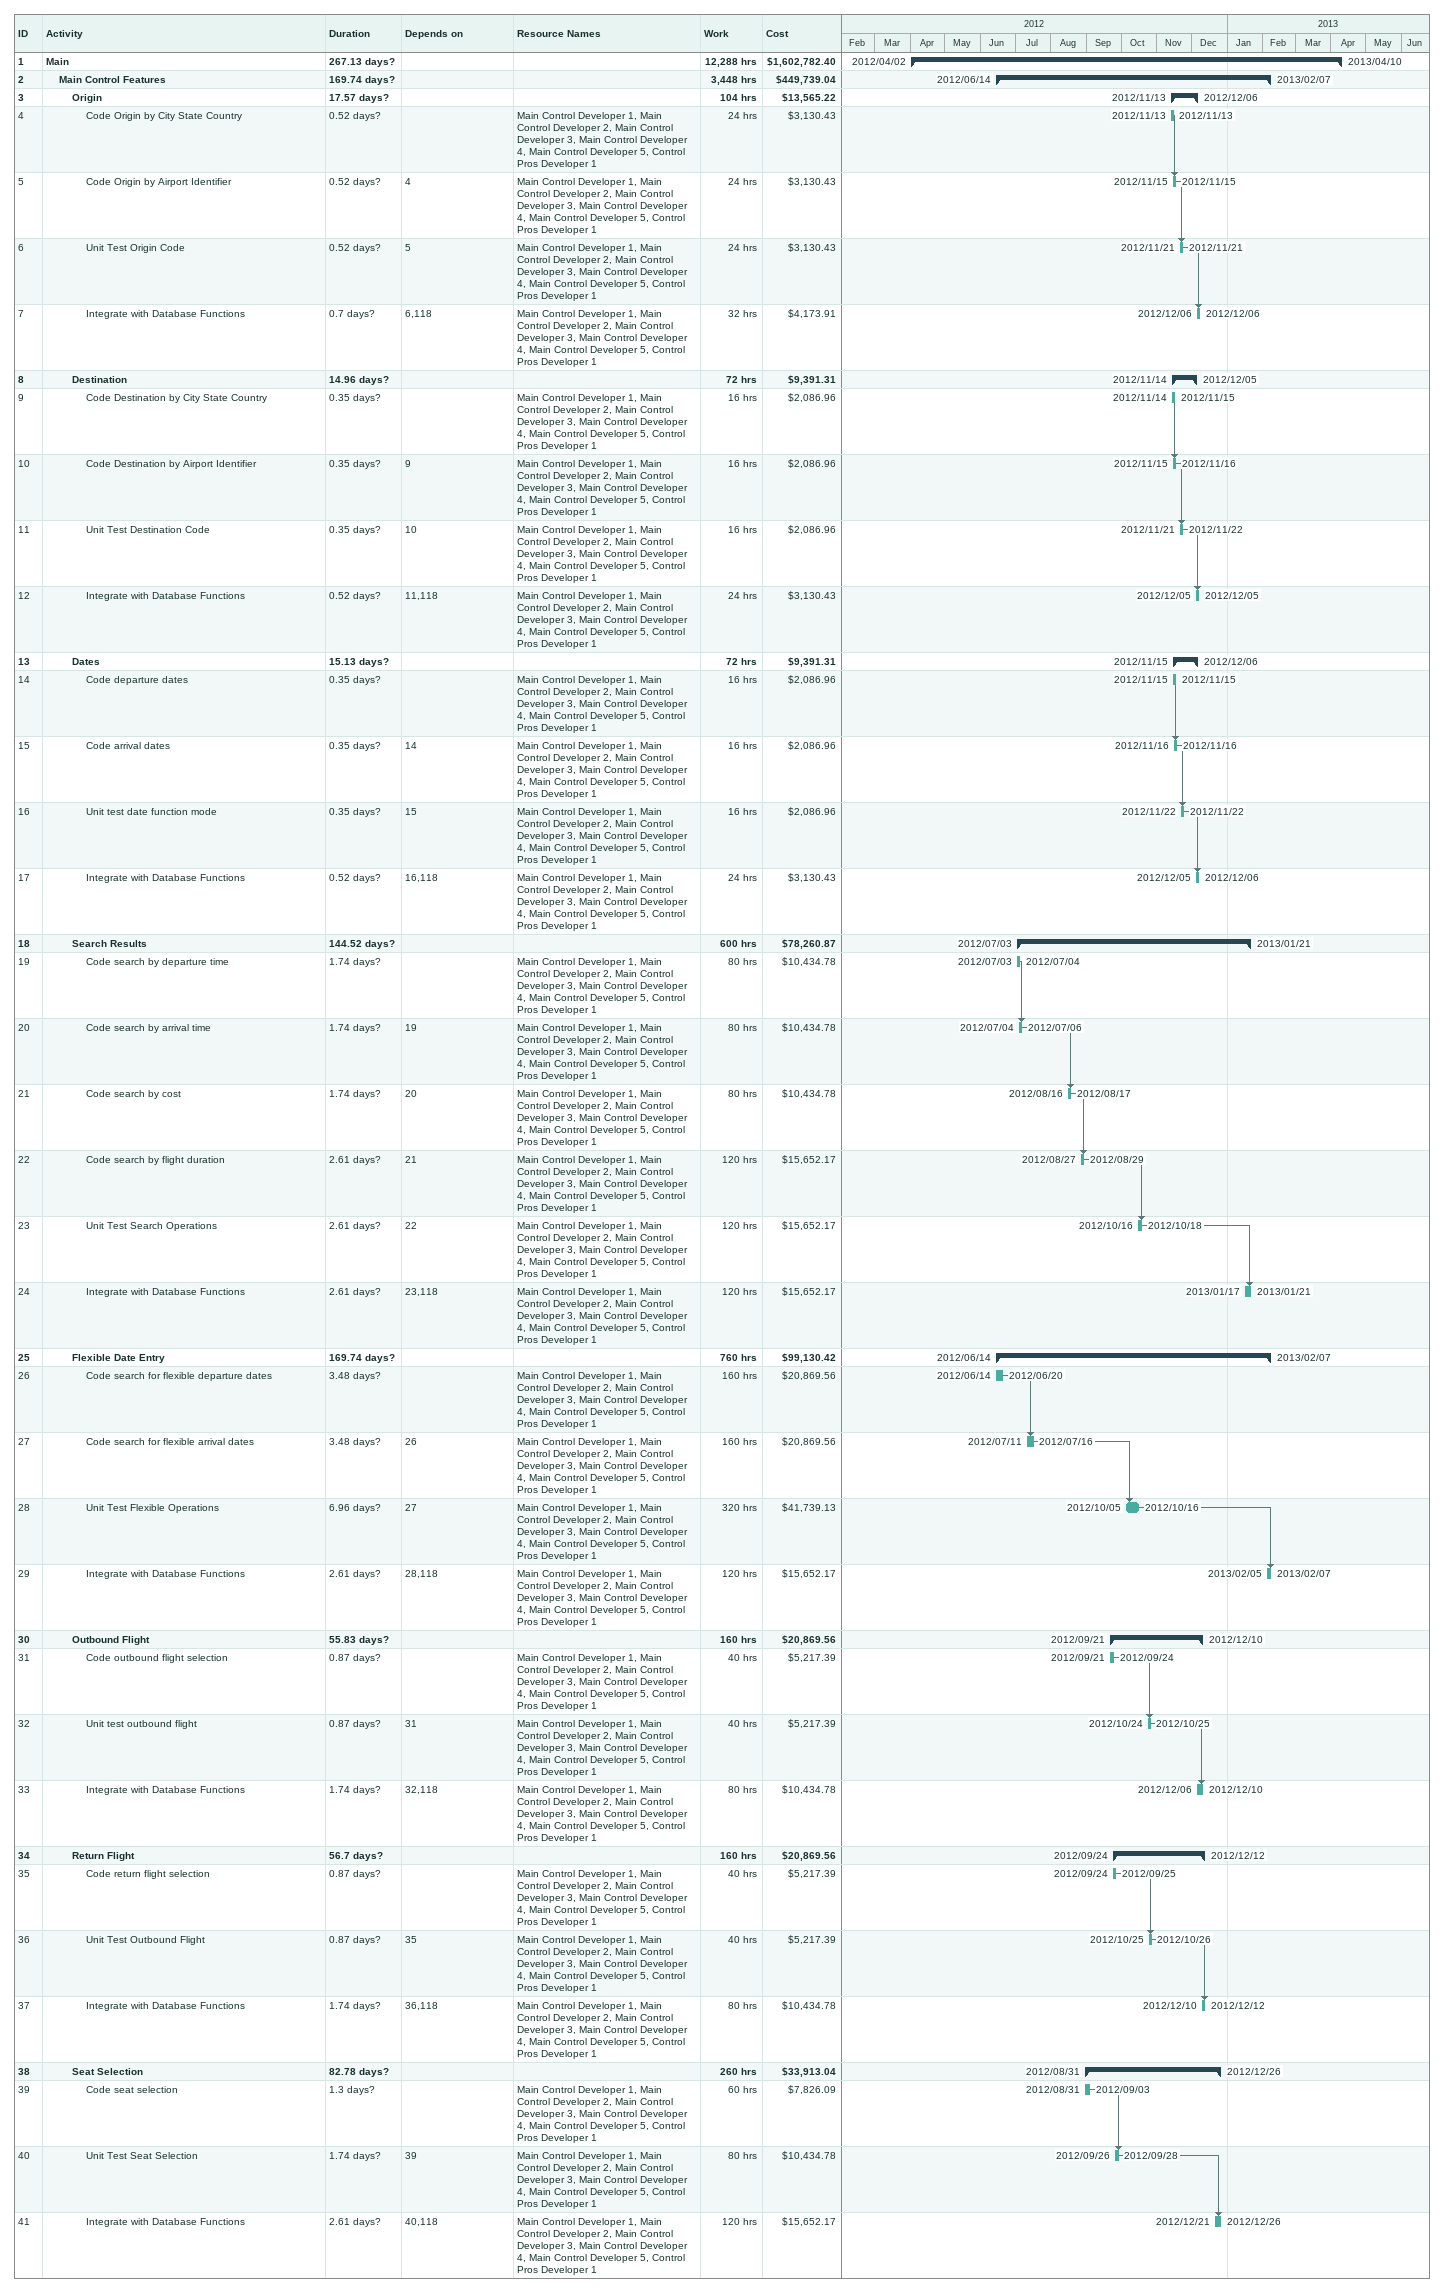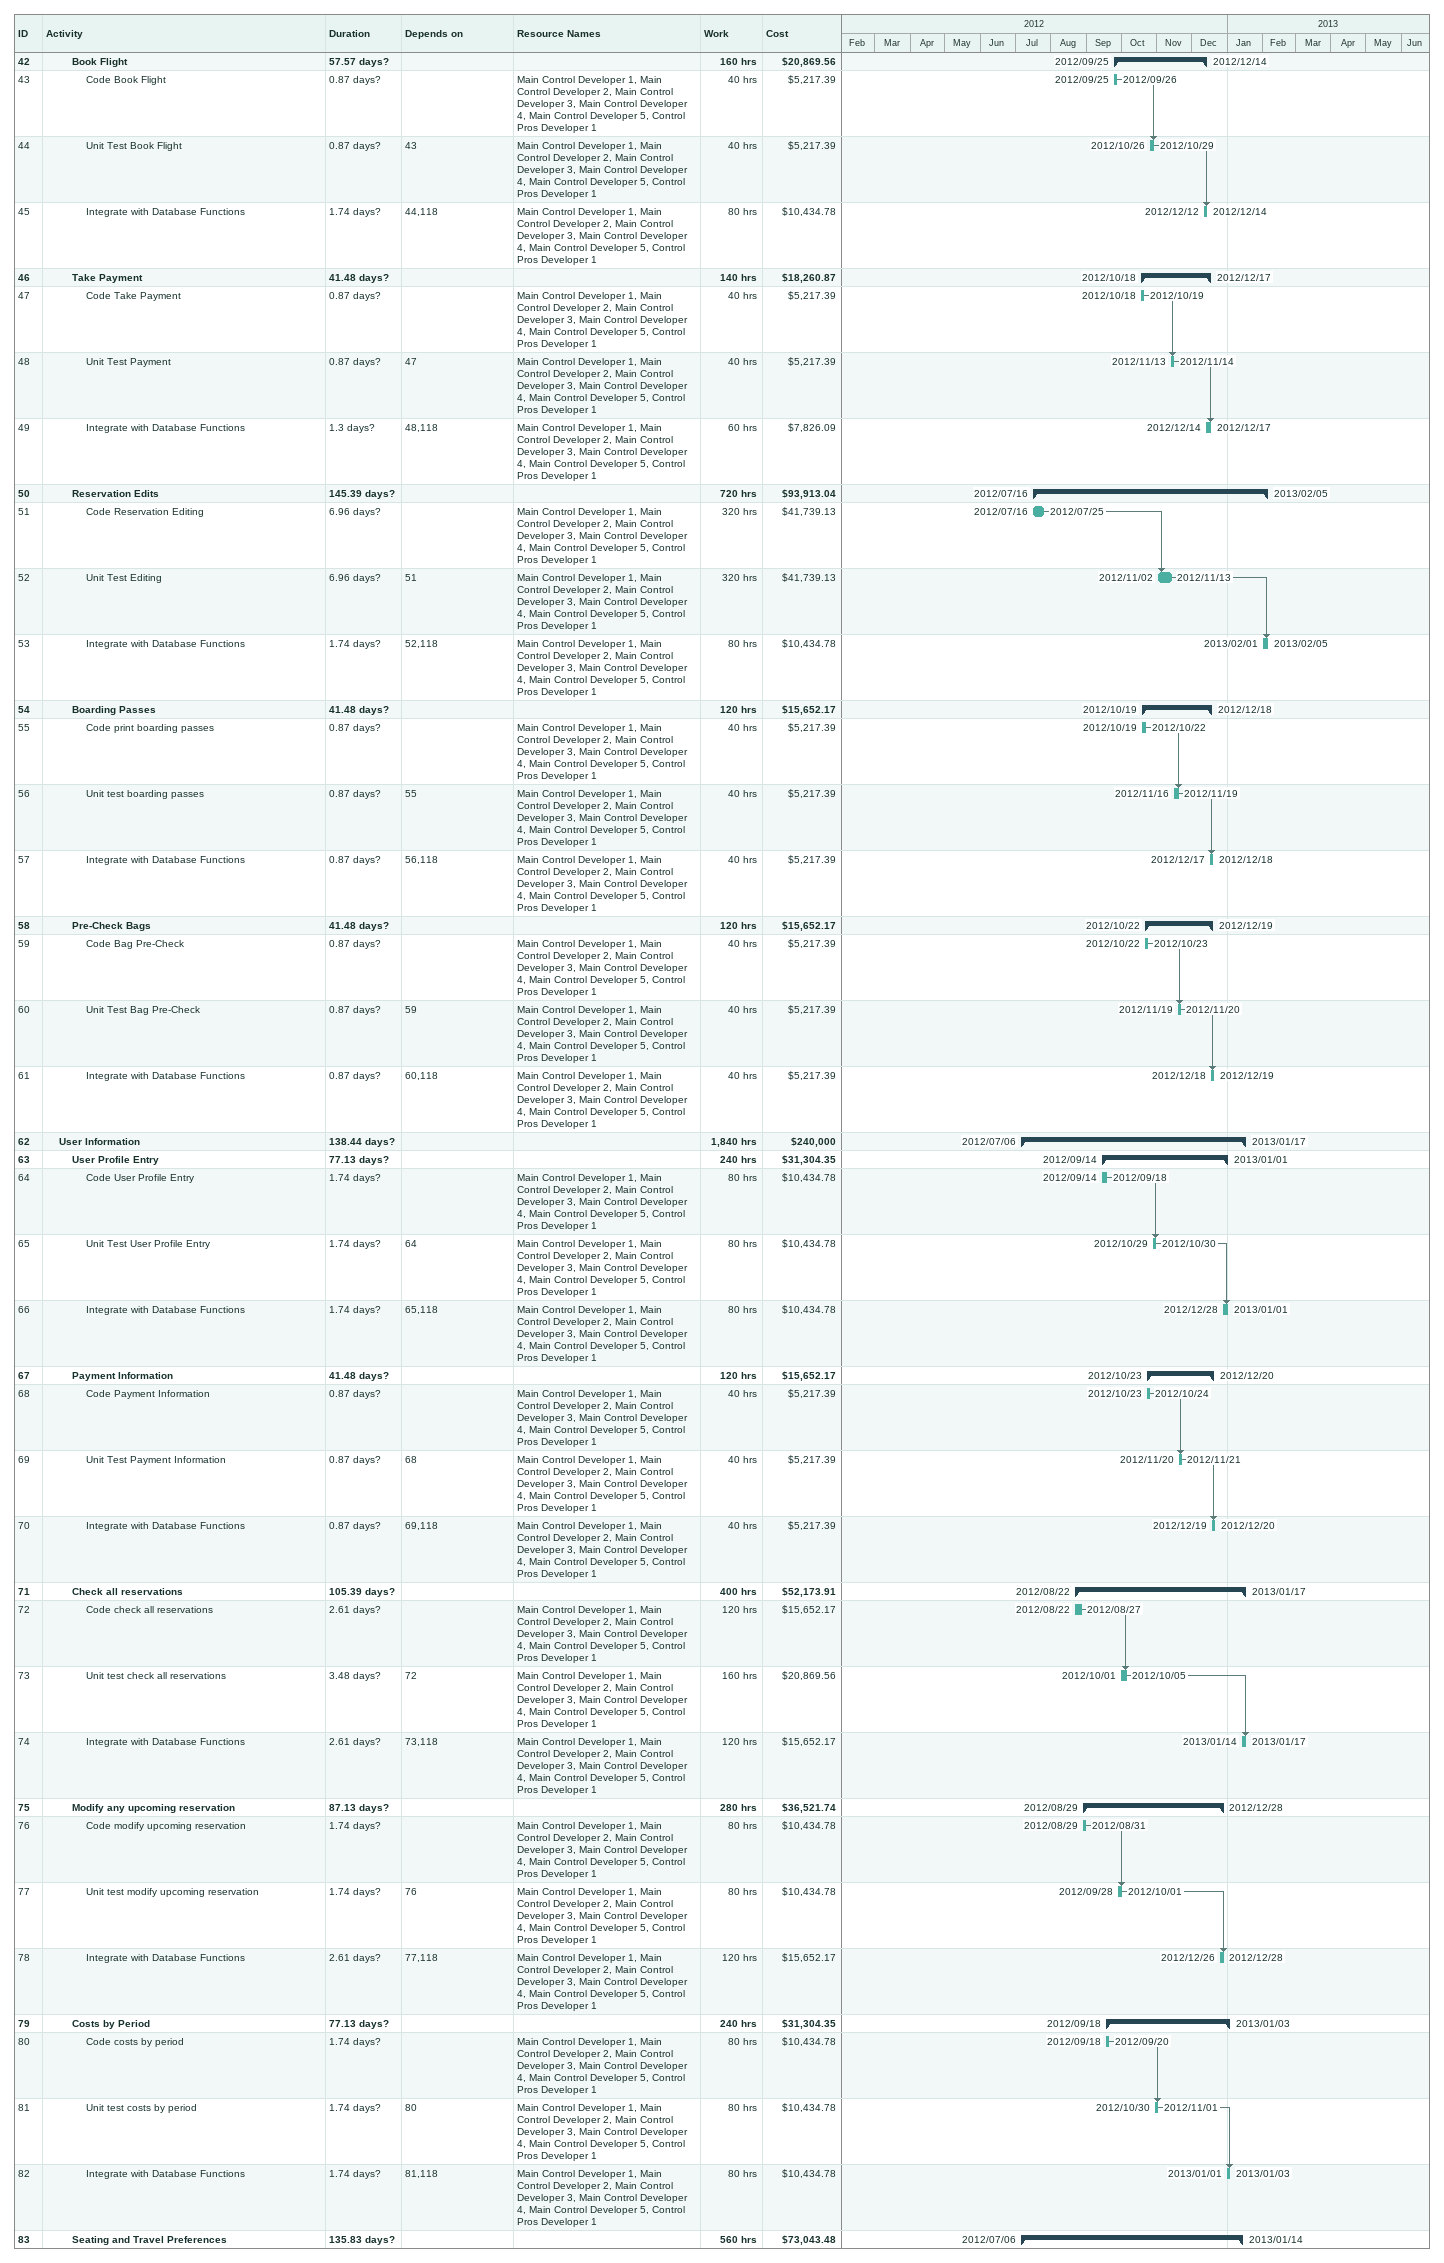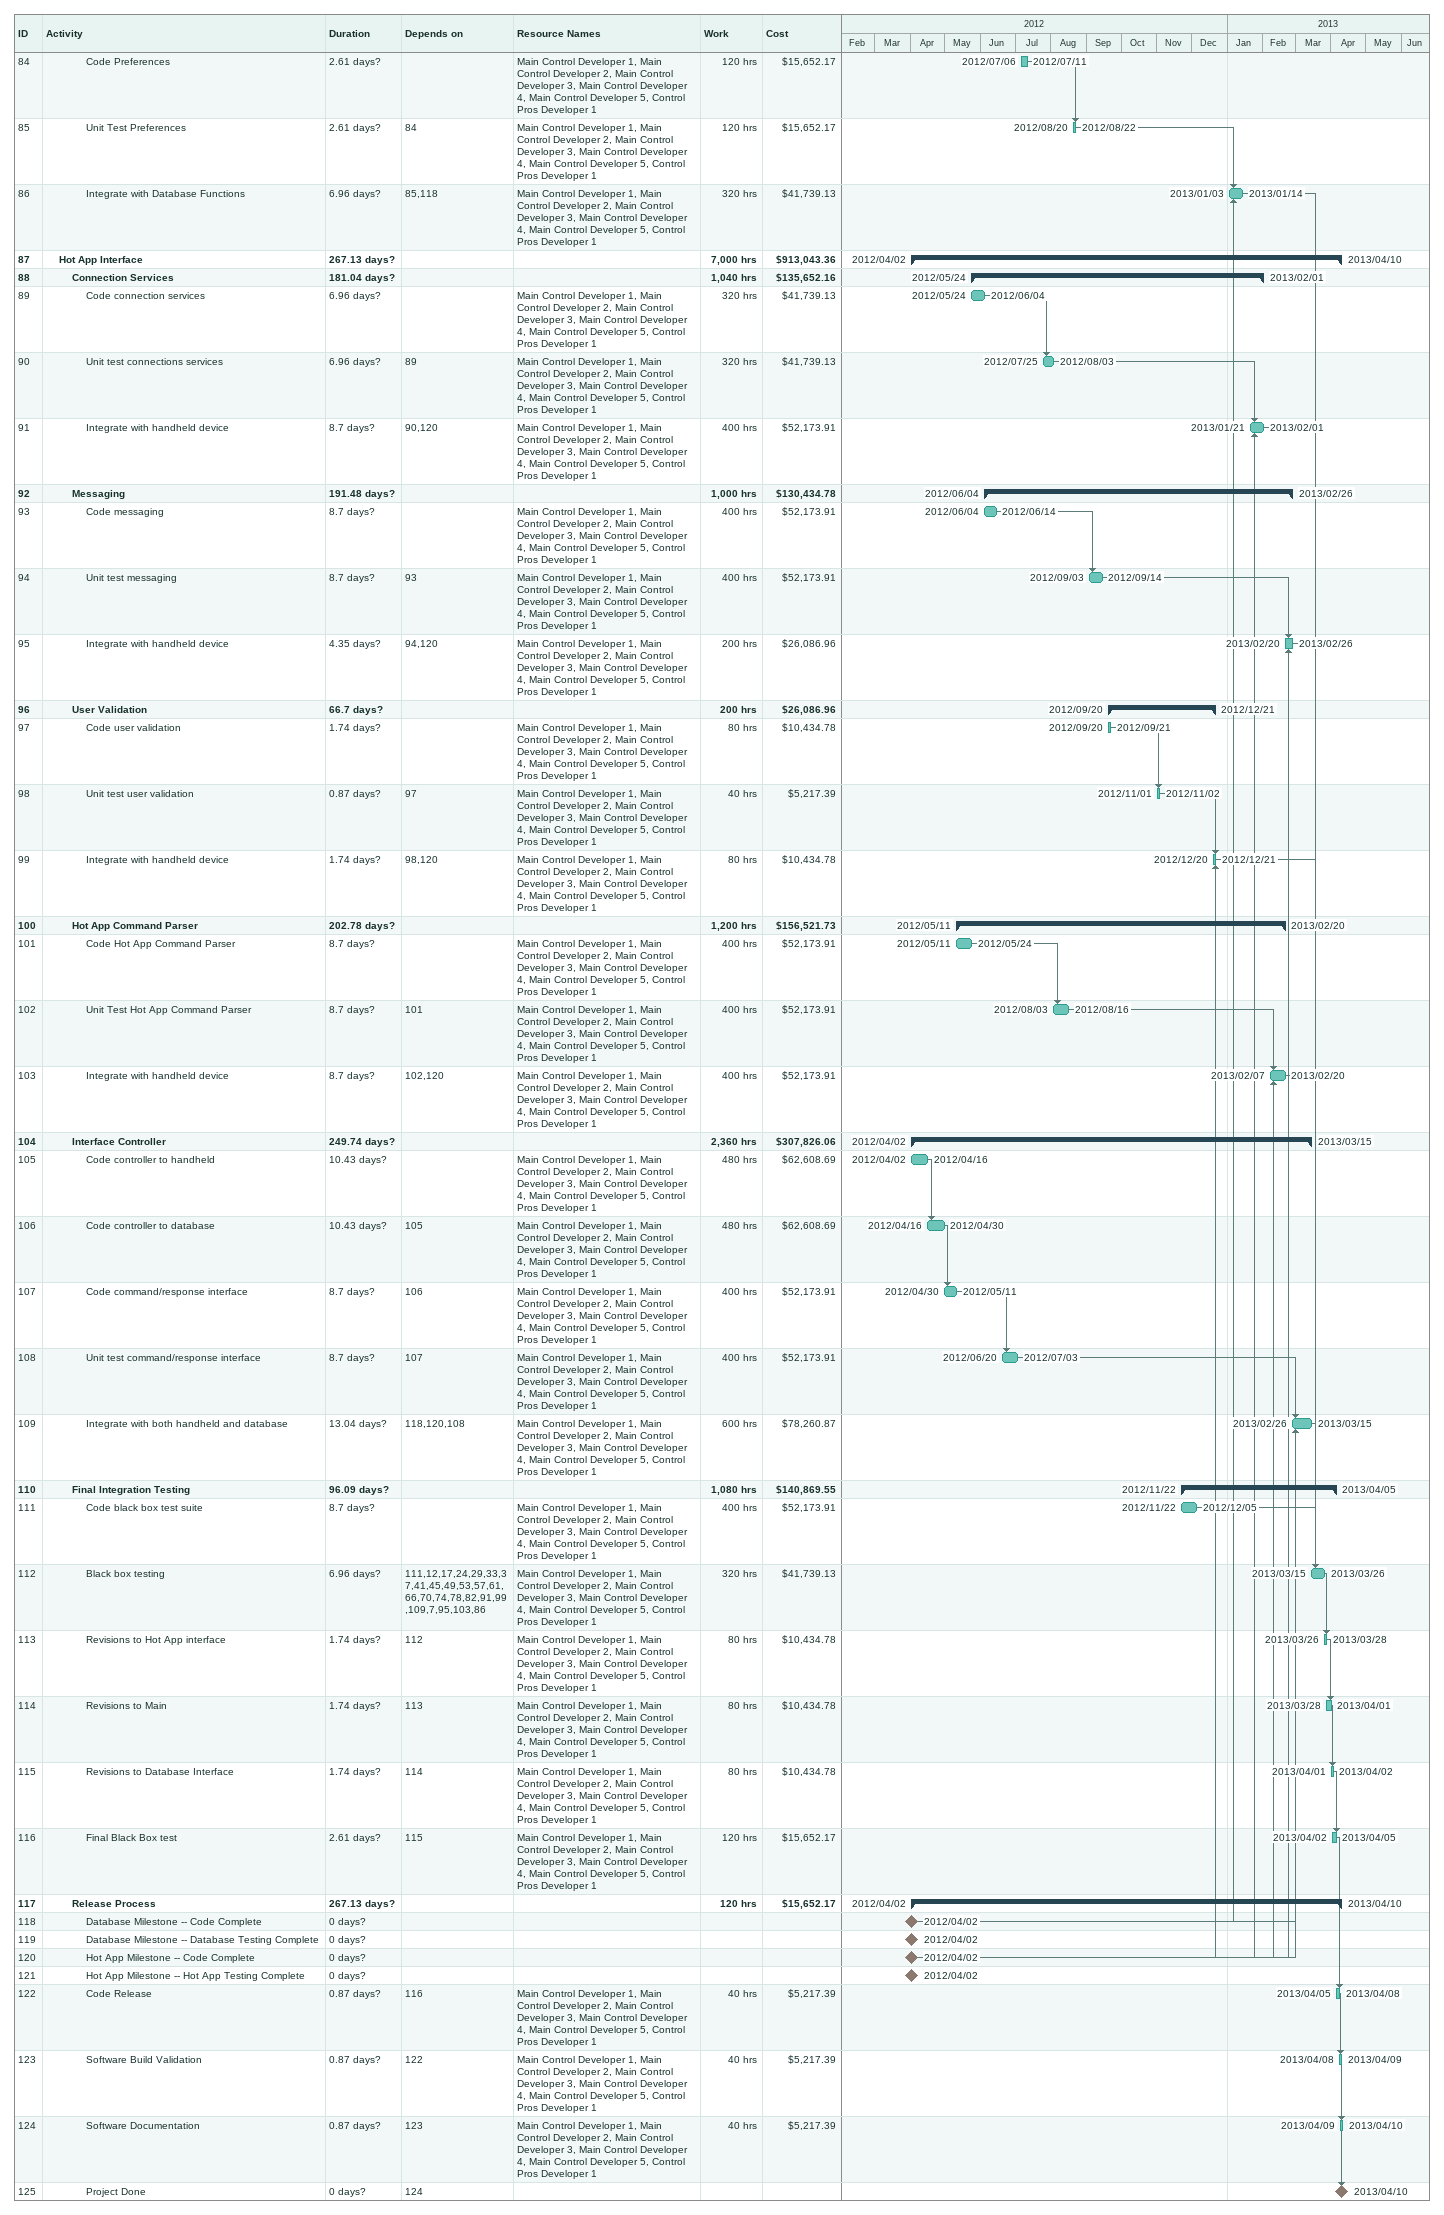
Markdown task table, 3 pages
| ID | Level | Task | Duration | Start | Finish | Predecessors | Resources | Work (h) | Cost ($) |
|---|---|---|---|---|---|---|---|---|---|
| 1 | 1 | **Main** | 267.13d? | 2012-04-02 | 2013-04-10 |  |  | 12288 | 1602782.40 |
| 2 | 2 | **Main Control Features** | 169.74d? | 2012-06-14 | 2013-02-07 |  |  | 3448 | 449739.04 |
| 3 | 3 | **Origin** | 17.57d? | 2012-11-13 | 2012-12-06 |  |  | 104 | 13565.22 |
| 4 | 4 | Code Origin by City State Country | 0.52d? | 2012-11-13 | 2012-11-13 |  | Main Control Developer 1, Main Control Developer 2, Main Control Developer 3, Main Control Developer 4, Main Control Developer 5, Control Pros Developer 1 | 24 | 3130.43 |
| 5 | 4 | Code Origin by Airport Identifier | 0.52d? | 2012-11-15 | 2012-11-15 | 4 | Main Control Developer 1, Main Control Developer 2, Main Control Developer 3, Main Control Developer 4, Main Control Developer 5, Control Pros Developer 1 | 24 | 3130.43 |
| 6 | 4 | Unit Test Origin Code | 0.52d? | 2012-11-21 | 2012-11-21 | 5 | Main Control Developer 1, Main Control Developer 2, Main Control Developer 3, Main Control Developer 4, Main Control Developer 5, Control Pros Developer 1 | 24 | 3130.43 |
| 7 | 4 | Integrate with Database Functions | 0.7d? | 2012-12-06 | 2012-12-06 | 6, 118 | Main Control Developer 1, Main Control Developer 2, Main Control Developer 3, Main Control Developer 4, Main Control Developer 5, Control Pros Developer 1 | 32 | 4173.91 |
| 8 | 3 | **Destination** | 14.96d? | 2012-11-14 | 2012-12-05 |  |  | 72 | 9391.31 |
| 9 | 4 | Code Destination by City State Country | 0.35d? | 2012-11-14 | 2012-11-15 |  | Main Control Developer 1, Main Control Developer 2, Main Control Developer 3, Main Control Developer 4, Main Control Developer 5, Control Pros Developer 1 | 16 | 2086.96 |
| 10 | 4 | Code Destination by Airport Identifier | 0.35d? | 2012-11-15 | 2012-11-16 | 9 | Main Control Developer 1, Main Control Developer 2, Main Control Developer 3, Main Control Developer 4, Main Control Developer 5, Control Pros Developer 1 | 16 | 2086.96 |
| 11 | 4 | Unit Test Destination Code | 0.35d? | 2012-11-21 | 2012-11-22 | 10 | Main Control Developer 1, Main Control Developer 2, Main Control Developer 3, Main Control Developer 4, Main Control Developer 5, Control Pros Developer 1 | 16 | 2086.96 |
| 12 | 4 | Integrate with Database Functions | 0.52d? | 2012-12-05 | 2012-12-05 | 11, 118 | Main Control Developer 1, Main Control Developer 2, Main Control Developer 3, Main Control Developer 4, Main Control Developer 5, Control Pros Developer 1 | 24 | 3130.43 |
| 13 | 3 | **Dates** | 15.13d? | 2012-11-15 | 2012-12-06 |  |  | 72 | 9391.31 |
| 14 | 4 | Code departure dates | 0.35d? | 2012-11-15 | 2012-11-15 |  | Main Control Developer 1, Main Control Developer 2, Main Control Developer 3, Main Control Developer 4, Main Control Developer 5, Control Pros Developer 1 | 16 | 2086.96 |
| 15 | 4 | Code arrival dates | 0.35d? | 2012-11-16 | 2012-11-16 | 14 | Main Control Developer 1, Main Control Developer 2, Main Control Developer 3, Main Control Developer 4, Main Control Developer 5, Control Pros Developer 1 | 16 | 2086.96 |
| 16 | 4 | Unit test date function mode | 0.35d? | 2012-11-22 | 2012-11-22 | 15 | Main Control Developer 1, Main Control Developer 2, Main Control Developer 3, Main Control Developer 4, Main Control Developer 5, Control Pros Developer 1 | 16 | 2086.96 |
| 17 | 4 | Integrate with Database Functions | 0.52d? | 2012-12-05 | 2012-12-06 | 16, 118 | Main Control Developer 1, Main Control Developer 2, Main Control Developer 3, Main Control Developer 4, Main Control Developer 5, Control Pros Developer 1 | 24 | 3130.43 |
| 18 | 3 | **Search Results** | 144.52d? | 2012-07-03 | 2013-01-21 |  |  | 600 | 78260.87 |
| 19 | 4 | Code search by departure time | 1.74d? | 2012-07-03 | 2012-07-04 |  | Main Control Developer 1, Main Control Developer 2, Main Control Developer 3, Main Control Developer 4, Main Control Developer 5, Control Pros Developer 1 | 80 | 10434.78 |
| 20 | 4 | Code search by arrival time | 1.74d? | 2012-07-04 | 2012-07-06 | 19 | Main Control Developer 1, Main Control Developer 2, Main Control Developer 3, Main Control Developer 4, Main Control Developer 5, Control Pros Developer 1 | 80 | 10434.78 |
| 21 | 4 | Code search by cost | 1.74d? | 2012-08-16 | 2012-08-17 | 20 | Main Control Developer 1, Main Control Developer 2, Main Control Developer 3, Main Control Developer 4, Main Control Developer 5, Control Pros Developer 1 | 80 | 10434.78 |
| 22 | 4 | Code search by flight duration | 2.61d? | 2012-08-27 | 2012-08-29 | 21 | Main Control Developer 1, Main Control Developer 2, Main Control Developer 3, Main Control Developer 4, Main Control Developer 5, Control Pros Developer 1 | 120 | 15652.17 |
| 23 | 4 | Unit Test Search Operations | 2.61d? | 2012-10-16 | 2012-10-18 | 22 | Main Control Developer 1, Main Control Developer 2, Main Control Developer 3, Main Control Developer 4, Main Control Developer 5, Control Pros Developer 1 | 120 | 15652.17 |
| 24 | 4 | Integrate with Database Functions | 2.61d? | 2013-01-17 | 2013-01-21 | 23, 118 | Main Control Developer 1, Main Control Developer 2, Main Control Developer 3, Main Control Developer 4, Main Control Developer 5, Control Pros Developer 1 | 120 | 15652.17 |
| 25 | 3 | **Flexible Date Entry** | 169.74d? | 2012-06-14 | 2013-02-07 |  |  | 760 | 99130.42 |
| 26 | 4 | Code search for flexible departure dates | 3.48d? | 2012-06-14 | 2012-06-20 |  | Main Control Developer 1, Main Control Developer 2, Main Control Developer 3, Main Control Developer 4, Main Control Developer 5, Control Pros Developer 1 | 160 | 20869.56 |
| 27 | 4 | Code search for flexible arrival dates | 3.48d? | 2012-07-11 | 2012-07-16 | 26 | Main Control Developer 1, Main Control Developer 2, Main Control Developer 3, Main Control Developer 4, Main Control Developer 5, Control Pros Developer 1 | 160 | 20869.56 |
| 28 | 4 | Unit Test Flexible Operations | 6.96d? | 2012-10-05 | 2012-10-16 | 27 | Main Control Developer 1, Main Control Developer 2, Main Control Developer 3, Main Control Developer 4, Main Control Developer 5, Control Pros Developer 1 | 320 | 41739.13 |
| 29 | 4 | Integrate with Database Functions | 2.61d? | 2013-02-05 | 2013-02-07 | 28, 118 | Main Control Developer 1, Main Control Developer 2, Main Control Developer 3, Main Control Developer 4, Main Control Developer 5, Control Pros Developer 1 | 120 | 15652.17 |
| 30 | 3 | **Outbound Flight** | 55.83d? | 2012-09-21 | 2012-12-10 |  |  | 160 | 20869.56 |
| 31 | 4 | Code outbound flight selection | 0.87d? | 2012-09-21 | 2012-09-24 |  | Main Control Developer 1, Main Control Developer 2, Main Control Developer 3, Main Control Developer 4, Main Control Developer 5, Control Pros Developer 1 | 40 | 5217.39 |
| 32 | 4 | Unit test outbound flight | 0.87d? | 2012-10-24 | 2012-10-25 | 31 | Main Control Developer 1, Main Control Developer 2, Main Control Developer 3, Main Control Developer 4, Main Control Developer 5, Control Pros Developer 1 | 40 | 5217.39 |
| 33 | 4 | Integrate with Database Functions | 1.74d? | 2012-12-06 | 2012-12-10 | 32, 118 | Main Control Developer 1, Main Control Developer 2, Main Control Developer 3, Main Control Developer 4, Main Control Developer 5, Control Pros Developer 1 | 80 | 10434.78 |
| 34 | 3 | **Return Flight** | 56.7d? | 2012-09-24 | 2012-12-12 |  |  | 160 | 20869.56 |
| 35 | 4 | Code return flight selection | 0.87d? | 2012-09-24 | 2012-09-25 |  | Main Control Developer 1, Main Control Developer 2, Main Control Developer 3, Main Control Developer 4, Main Control Developer 5, Control Pros Developer 1 | 40 | 5217.39 |
| 36 | 4 | Unit Test Outbound Flight | 0.87d? | 2012-10-25 | 2012-10-26 | 35 | Main Control Developer 1, Main Control Developer 2, Main Control Developer 3, Main Control Developer 4, Main Control Developer 5, Control Pros Developer 1 | 40 | 5217.39 |
| 37 | 4 | Integrate with Database Functions | 1.74d? | 2012-12-10 | 2012-12-12 | 36, 118 | Main Control Developer 1, Main Control Developer 2, Main Control Developer 3, Main Control Developer 4, Main Control Developer 5, Control Pros Developer 1 | 80 | 10434.78 |
| 38 | 3 | **Seat Selection** | 82.78d? | 2012-08-31 | 2012-12-26 |  |  | 260 | 33913.04 |
| 39 | 4 | Code seat selection | 1.3d? | 2012-08-31 | 2012-09-03 |  | Main Control Developer 1, Main Control Developer 2, Main Control Developer 3, Main Control Developer 4, Main Control Developer 5, Control Pros Developer 1 | 60 | 7826.09 |
| 40 | 4 | Unit Test Seat Selection | 1.74d? | 2012-09-26 | 2012-09-28 | 39 | Main Control Developer 1, Main Control Developer 2, Main Control Developer 3, Main Control Developer 4, Main Control Developer 5, Control Pros Developer 1 | 80 | 10434.78 |
| 41 | 4 | Integrate with Database Functions | 2.61d? | 2012-12-21 | 2012-12-26 | 40, 118 | Main Control Developer 1, Main Control Developer 2, Main Control Developer 3, Main Control Developer 4, Main Control Developer 5, Control Pros Developer 1 | 120 | 15652.17 |
| 42 | 3 | **Book Flight** | 57.57d? | 2012-09-25 | 2012-12-14 |  |  | 160 | 20869.56 |
| 43 | 4 | Code Book Flight | 0.87d? | 2012-09-25 | 2012-09-26 |  | Main Control Developer 1, Main Control Developer 2, Main Control Developer 3, Main Control Developer 4, Main Control Developer 5, Control Pros Developer 1 | 40 | 5217.39 |
| 44 | 4 | Unit Test Book Flight | 0.87d? | 2012-10-26 | 2012-10-29 | 43 | Main Control Developer 1, Main Control Developer 2, Main Control Developer 3, Main Control Developer 4, Main Control Developer 5, Control Pros Developer 1 | 40 | 5217.39 |
| 45 | 4 | Integrate with Database Functions | 1.74d? | 2012-12-12 | 2012-12-14 | 44, 118 | Main Control Developer 1, Main Control Developer 2, Main Control Developer 3, Main Control Developer 4, Main Control Developer 5, Control Pros Developer 1 | 80 | 10434.78 |
| 46 | 3 | **Take Payment** | 41.48d? | 2012-10-18 | 2012-12-17 |  |  | 140 | 18260.87 |
| 47 | 4 | Code Take Payment | 0.87d? | 2012-10-18 | 2012-10-19 |  | Main Control Developer 1, Main Control Developer 2, Main Control Developer 3, Main Control Developer 4, Main Control Developer 5, Control Pros Developer 1 | 40 | 5217.39 |
| 48 | 4 | Unit Test Payment | 0.87d? | 2012-11-13 | 2012-11-14 | 47 | Main Control Developer 1, Main Control Developer 2, Main Control Developer 3, Main Control Developer 4, Main Control Developer 5, Control Pros Developer 1 | 40 | 5217.39 |
| 49 | 4 | Integrate with Database Functions | 1.3d? | 2012-12-14 | 2012-12-17 | 48, 118 | Main Control Developer 1, Main Control Developer 2, Main Control Developer 3, Main Control Developer 4, Main Control Developer 5, Control Pros Developer 1 | 60 | 7826.09 |
| 50 | 3 | **Reservation Edits** | 145.39d? | 2012-07-16 | 2013-02-05 |  |  | 720 | 93913.04 |
| 51 | 4 | Code Reservation Editing | 6.96d? | 2012-07-16 | 2012-07-25 |  | Main Control Developer 1, Main Control Developer 2, Main Control Developer 3, Main Control Developer 4, Main Control Developer 5, Control Pros Developer 1 | 320 | 41739.13 |
| 52 | 4 | Unit Test Editing | 6.96d? | 2012-11-02 | 2012-11-13 | 51 | Main Control Developer 1, Main Control Developer 2, Main Control Developer 3, Main Control Developer 4, Main Control Developer 5, Control Pros Developer 1 | 320 | 41739.13 |
| 53 | 4 | Integrate with Database Functions | 1.74d? | 2013-02-01 | 2013-02-05 | 52, 118 | Main Control Developer 1, Main Control Developer 2, Main Control Developer 3, Main Control Developer 4, Main Control Developer 5, Control Pros Developer 1 | 80 | 10434.78 |
| 54 | 3 | **Boarding Passes** | 41.48d? | 2012-10-19 | 2012-12-18 |  |  | 120 | 15652.17 |
| 55 | 4 | Code print boarding passes | 0.87d? | 2012-10-19 | 2012-10-22 |  | Main Control Developer 1, Main Control Developer 2, Main Control Developer 3, Main Control Developer 4, Main Control Developer 5, Control Pros Developer 1 | 40 | 5217.39 |
| 56 | 4 | Unit test boarding passes | 0.87d? | 2012-11-16 | 2012-11-19 | 55 | Main Control Developer 1, Main Control Developer 2, Main Control Developer 3, Main Control Developer 4, Main Control Developer 5, Control Pros Developer 1 | 40 | 5217.39 |
| 57 | 4 | Integrate with Database Functions | 0.87d? | 2012-12-17 | 2012-12-18 | 56, 118 | Main Control Developer 1, Main Control Developer 2, Main Control Developer 3, Main Control Developer 4, Main Control Developer 5, Control Pros Developer 1 | 40 | 5217.39 |
| 58 | 3 | **Pre-Check Bags** | 41.48d? | 2012-10-22 | 2012-12-19 |  |  | 120 | 15652.17 |
| 59 | 4 | Code Bag Pre-Check | 0.87d? | 2012-10-22 | 2012-10-23 |  | Main Control Developer 1, Main Control Developer 2, Main Control Developer 3, Main Control Developer 4, Main Control Developer 5, Control Pros Developer 1 | 40 | 5217.39 |
| 60 | 4 | Unit Test Bag Pre-Check | 0.87d? | 2012-11-19 | 2012-11-20 | 59 | Main Control Developer 1, Main Control Developer 2, Main Control Developer 3, Main Control Developer 4, Main Control Developer 5, Control Pros Developer 1 | 40 | 5217.39 |
| 61 | 4 | Integrate with Database Functions | 0.87d? | 2012-12-18 | 2012-12-19 | 60, 118 | Main Control Developer 1, Main Control Developer 2, Main Control Developer 3, Main Control Developer 4, Main Control Developer 5, Control Pros Developer 1 | 40 | 5217.39 |
| 62 | 2 | **User Information** | 138.44d? | 2012-07-06 | 2013-01-17 |  |  | 1840 | 240000 |
| 63 | 3 | **User Profile Entry** | 77.13d? | 2012-09-14 | 2013-01-01 |  |  | 240 | 31304.35 |
| 64 | 4 | Code User Profile Entry | 1.74d? | 2012-09-14 | 2012-09-18 |  | Main Control Developer 1, Main Control Developer 2, Main Control Developer 3, Main Control Developer 4, Main Control Developer 5, Control Pros Developer 1 | 80 | 10434.78 |
| 65 | 4 | Unit Test User Profile Entry | 1.74d? | 2012-10-29 | 2012-10-30 | 64 | Main Control Developer 1, Main Control Developer 2, Main Control Developer 3, Main Control Developer 4, Main Control Developer 5, Control Pros Developer 1 | 80 | 10434.78 |
| 66 | 4 | Integrate with Database Functions | 1.74d? | 2012-12-28 | 2013-01-01 | 65, 118 | Main Control Developer 1, Main Control Developer 2, Main Control Developer 3, Main Control Developer 4, Main Control Developer 5, Control Pros Developer 1 | 80 | 10434.78 |
| 67 | 3 | **Payment Information** | 41.48d? | 2012-10-23 | 2012-12-20 |  |  | 120 | 15652.17 |
| 68 | 4 | Code Payment Information | 0.87d? | 2012-10-23 | 2012-10-24 |  | Main Control Developer 1, Main Control Developer 2, Main Control Developer 3, Main Control Developer 4, Main Control Developer 5, Control Pros Developer 1 | 40 | 5217.39 |
| 69 | 4 | Unit Test Payment Information | 0.87d? | 2012-11-20 | 2012-11-21 | 68 | Main Control Developer 1, Main Control Developer 2, Main Control Developer 3, Main Control Developer 4, Main Control Developer 5, Control Pros Developer 1 | 40 | 5217.39 |
| 70 | 4 | Integrate with Database Functions | 0.87d? | 2012-12-19 | 2012-12-20 | 69, 118 | Main Control Developer 1, Main Control Developer 2, Main Control Developer 3, Main Control Developer 4, Main Control Developer 5, Control Pros Developer 1 | 40 | 5217.39 |
| 71 | 3 | **Check all reservations** | 105.39d? | 2012-08-22 | 2013-01-17 |  |  | 400 | 52173.91 |
| 72 | 4 | Code check all reservations | 2.61d? | 2012-08-22 | 2012-08-27 |  | Main Control Developer 1, Main Control Developer 2, Main Control Developer 3, Main Control Developer 4, Main Control Developer 5, Control Pros Developer 1 | 120 | 15652.17 |
| 73 | 4 | Unit test check all reservations | 3.48d? | 2012-10-01 | 2012-10-05 | 72 | Main Control Developer 1, Main Control Developer 2, Main Control Developer 3, Main Control Developer 4, Main Control Developer 5, Control Pros Developer 1 | 160 | 20869.56 |
| 74 | 4 | Integrate with Database Functions | 2.61d? | 2013-01-14 | 2013-01-17 | 73, 118 | Main Control Developer 1, Main Control Developer 2, Main Control Developer 3, Main Control Developer 4, Main Control Developer 5, Control Pros Developer 1 | 120 | 15652.17 |
| 75 | 3 | **Modify any upcoming reservation** | 87.13d? | 2012-08-29 | 2012-12-28 |  |  | 280 | 36521.74 |
| 76 | 4 | Code modify upcoming reservation | 1.74d? | 2012-08-29 | 2012-08-31 |  | Main Control Developer 1, Main Control Developer 2, Main Control Developer 3, Main Control Developer 4, Main Control Developer 5, Control Pros Developer 1 | 80 | 10434.78 |
| 77 | 4 | Unit test modify upcoming reservation | 1.74d? | 2012-09-28 | 2012-10-01 | 76 | Main Control Developer 1, Main Control Developer 2, Main Control Developer 3, Main Control Developer 4, Main Control Developer 5, Control Pros Developer 1 | 80 | 10434.78 |
| 78 | 4 | Integrate with Database Functions | 2.61d? | 2012-12-26 | 2012-12-28 | 77, 118 | Main Control Developer 1, Main Control Developer 2, Main Control Developer 3, Main Control Developer 4, Main Control Developer 5, Control Pros Developer 1 | 120 | 15652.17 |
| 79 | 3 | **Costs by Period** | 77.13d? | 2012-09-18 | 2013-01-03 |  |  | 240 | 31304.35 |
| 80 | 4 | Code costs by period | 1.74d? | 2012-09-18 | 2012-09-20 |  | Main Control Developer 1, Main Control Developer 2, Main Control Developer 3, Main Control Developer 4, Main Control Developer 5, Control Pros Developer 1 | 80 | 10434.78 |
| 81 | 4 | Unit test costs by period | 1.74d? | 2012-10-30 | 2012-11-01 | 80 | Main Control Developer 1, Main Control Developer 2, Main Control Developer 3, Main Control Developer 4, Main Control Developer 5, Control Pros Developer 1 | 80 | 10434.78 |
| 82 | 4 | Integrate with Database Functions | 1.74d? | 2013-01-01 | 2013-01-03 | 81, 118 | Main Control Developer 1, Main Control Developer 2, Main Control Developer 3, Main Control Developer 4, Main Control Developer 5, Control Pros Developer 1 | 80 | 10434.78 |
| 83 | 3 | **Seating and Travel Preferences** | 135.83d? | 2012-07-06 | 2013-01-14 |  |  | 560 | 73043.48 |
| 84 | 4 | Code Preferences | 2.61d? | 2012-07-06 | 2012-07-11 |  | Main Control Developer 1, Main Control Developer 2, Main Control Developer 3, Main Control Developer 4, Main Control Developer 5, Control Pros Developer 1 | 120 | 15652.17 |
| 85 | 4 | Unit Test Preferences | 2.61d? | 2012-08-20 | 2012-08-22 | 84 | Main Control Developer 1, Main Control Developer 2, Main Control Developer 3, Main Control Developer 4, Main Control Developer 5, Control Pros Developer 1 | 120 | 15652.17 |
| 86 | 4 | Integrate with Database Functions | 6.96d? | 2013-01-03 | 2013-01-14 | 85, 118 | Main Control Developer 1, Main Control Developer 2, Main Control Developer 3, Main Control Developer 4, Main Control Developer 5, Control Pros Developer 1 | 320 | 41739.13 |
| 87 | 2 | **Hot App Interface** | 267.13d? | 2012-04-02 | 2013-04-10 |  |  | 7000 | 913043.36 |
| 88 | 3 | **Connection Services** | 181.04d? | 2012-05-24 | 2013-02-01 |  |  | 1040 | 135652.16 |
| 89 | 4 | Code connection services | 6.96d? | 2012-05-24 | 2012-06-04 |  | Main Control Developer 1, Main Control Developer 2, Main Control Developer 3, Main Control Developer 4, Main Control Developer 5, Control Pros Developer 1 | 320 | 41739.13 |
| 90 | 4 | Unit test connections services | 6.96d? | 2012-07-25 | 2012-08-03 | 89 | Main Control Developer 1, Main Control Developer 2, Main Control Developer 3, Main Control Developer 4, Main Control Developer 5, Control Pros Developer 1 | 320 | 41739.13 |
| 91 | 4 | Integrate with handheld device | 8.7d? | 2013-01-21 | 2013-02-01 | 90, 120 | Main Control Developer 1, Main Control Developer 2, Main Control Developer 3, Main Control Developer 4, Main Control Developer 5, Control Pros Developer 1 | 400 | 52173.91 |
| 92 | 3 | **Messaging** | 191.48d? | 2012-06-04 | 2013-02-26 |  |  | 1000 | 130434.78 |
| 93 | 4 | Code messaging | 8.7d? | 2012-06-04 | 2012-06-14 |  | Main Control Developer 1, Main Control Developer 2, Main Control Developer 3, Main Control Developer 4, Main Control Developer 5, Control Pros Developer 1 | 400 | 52173.91 |
| 94 | 4 | Unit test messaging | 8.7d? | 2012-09-03 | 2012-09-14 | 93 | Main Control Developer 1, Main Control Developer 2, Main Control Developer 3, Main Control Developer 4, Main Control Developer 5, Control Pros Developer 1 | 400 | 52173.91 |
| 95 | 4 | Integrate with handheld device | 4.35d? | 2013-02-20 | 2013-02-26 | 94, 120 | Main Control Developer 1, Main Control Developer 2, Main Control Developer 3, Main Control Developer 4, Main Control Developer 5, Control Pros Developer 1 | 200 | 26086.96 |
| 96 | 3 | **User Validation** | 66.7d? | 2012-09-20 | 2012-12-21 |  |  | 200 | 26086.96 |
| 97 | 4 | Code user validation | 1.74d? | 2012-09-20 | 2012-09-21 |  | Main Control Developer 1, Main Control Developer 2, Main Control Developer 3, Main Control Developer 4, Main Control Developer 5, Control Pros Developer 1 | 80 | 10434.78 |
| 98 | 4 | Unit test user validation | 0.87d? | 2012-11-01 | 2012-11-02 | 97 | Main Control Developer 1, Main Control Developer 2, Main Control Developer 3, Main Control Developer 4, Main Control Developer 5, Control Pros Developer 1 | 40 | 5217.39 |
| 99 | 4 | Integrate with handheld device | 1.74d? | 2012-12-20 | 2012-12-21 | 98, 120 | Main Control Developer 1, Main Control Developer 2, Main Control Developer 3, Main Control Developer 4, Main Control Developer 5, Control Pros Developer 1 | 80 | 10434.78 |
| 100 | 3 | **Hot App Command Parser** | 202.78d? | 2012-05-11 | 2013-02-20 |  |  | 1200 | 156521.73 |
| 101 | 4 | Code Hot App Command Parser | 8.7d? | 2012-05-11 | 2012-05-24 |  | Main Control Developer 1, Main Control Developer 2, Main Control Developer 3, Main Control Developer 4, Main Control Developer 5, Control Pros Developer 1 | 400 | 52173.91 |
| 102 | 4 | Unit Test Hot App Command Parser | 8.7d? | 2012-08-03 | 2012-08-16 | 101 | Main Control Developer 1, Main Control Developer 2, Main Control Developer 3, Main Control Developer 4, Main Control Developer 5, Control Pros Developer 1 | 400 | 52173.91 |
| 103 | 4 | Integrate with handheld device | 8.7d? | 2013-02-07 | 2013-02-20 | 102, 120 | Main Control Developer 1, Main Control Developer 2, Main Control Developer 3, Main Control Developer 4, Main Control Developer 5, Control Pros Developer 1 | 400 | 52173.91 |
| 104 | 3 | **Interface Controller** | 249.74d? | 2012-04-02 | 2013-03-15 |  |  | 2360 | 307826.06 |
| 105 | 4 | Code controller to handheld | 10.43d? | 2012-04-02 | 2012-04-16 |  | Main Control Developer 1, Main Control Developer 2, Main Control Developer 3, Main Control Developer 4, Main Control Developer 5, Control Pros Developer 1 | 480 | 62608.69 |
| 106 | 4 | Code controller to database | 10.43d? | 2012-04-16 | 2012-04-30 | 105 | Main Control Developer 1, Main Control Developer 2, Main Control Developer 3, Main Control Developer 4, Main Control Developer 5, Control Pros Developer 1 | 480 | 62608.69 |
| 107 | 4 | Code command/response interface | 8.7d? | 2012-04-30 | 2012-05-11 | 106 | Main Control Developer 1, Main Control Developer 2, Main Control Developer 3, Main Control Developer 4, Main Control Developer 5, Control Pros Developer 1 | 400 | 52173.91 |
| 108 | 4 | Unit test command/response interface | 8.7d? | 2012-06-20 | 2012-07-03 | 107 | Main Control Developer 1, Main Control Developer 2, Main Control Developer 3, Main Control Developer 4, Main Control Developer 5, Control Pros Developer 1 | 400 | 52173.91 |
| 109 | 4 | Integrate with both handheld and database | 13.04d? | 2013-02-26 | 2013-03-15 | 118, 120, 108 | Main Control Developer 1, Main Control Developer 2, Main Control Developer 3, Main Control Developer 4, Main Control Developer 5, Control Pros Developer 1 | 600 | 78260.87 |
| 110 | 3 | **Final Integration Testing** | 96.09d? | 2012-11-22 | 2013-04-05 |  |  | 1080 | 140869.55 |
| 111 | 4 | Code black box test suite | 8.7d? | 2012-11-22 | 2012-12-05 |  | Main Control Developer 1, Main Control Developer 2, Main Control Developer 3, Main Control Developer 4, Main Control Developer 5, Control Pros Developer 1 | 400 | 52173.91 |
| 112 | 4 | Black box testing | 6.96d? | 2013-03-15 | 2013-03-26 | 111, 12, 17, 24, 29, 33, 37, 41, 45, 49, 53, 57, 61, 66, 70, 74, 78, 82, 91, 99, 109, 7, 95, 103, 86 | Main Control Developer 1, Main Control Developer 2, Main Control Developer 3, Main Control Developer 4, Main Control Developer 5, Control Pros Developer 1 | 320 | 41739.13 |
| 113 | 4 | Revisions to Hot App interface | 1.74d? | 2013-03-26 | 2013-03-28 | 112 | Main Control Developer 1, Main Control Developer 2, Main Control Developer 3, Main Control Developer 4, Main Control Developer 5, Control Pros Developer 1 | 80 | 10434.78 |
| 114 | 4 | Revisions to Main | 1.74d? | 2013-03-28 | 2013-04-01 | 113 | Main Control Developer 1, Main Control Developer 2, Main Control Developer 3, Main Control Developer 4, Main Control Developer 5, Control Pros Developer 1 | 80 | 10434.78 |
| 115 | 4 | Revisions to Database Interface | 1.74d? | 2013-04-01 | 2013-04-02 | 114 | Main Control Developer 1, Main Control Developer 2, Main Control Developer 3, Main Control Developer 4, Main Control Developer 5, Control Pros Developer 1 | 80 | 10434.78 |
| 116 | 4 | Final Black Box test | 2.61d? | 2013-04-02 | 2013-04-05 | 115 | Main Control Developer 1, Main Control Developer 2, Main Control Developer 3, Main Control Developer 4, Main Control Developer 5, Control Pros Developer 1 | 120 | 15652.17 |
| 117 | 3 | **Release Process** | 267.13d? | 2012-04-02 | 2013-04-10 |  |  | 120 | 15652.17 |
| 118 | 4 | Database Milestone -- Code Complete | 0d? | 2012-04-02 | 2012-04-02 |  |  |  |  |
| 119 | 4 | Database Milestone -- Database Testing Complete | 0d? | 2012-04-02 | 2012-04-02 |  |  |  |  |
| 120 | 4 | Hot App Milestone -- Code Complete | 0d? | 2012-04-02 | 2012-04-02 |  |  |  |  |
| 121 | 4 | Hot App Milestone -- Hot App Testing Complete | 0d? | 2012-04-02 | 2012-04-02 |  |  |  |  |
| 122 | 4 | Code Release | 0.87d? | 2013-04-05 | 2013-04-08 | 116 | Main Control Developer 1, Main Control Developer 2, Main Control Developer 3, Main Control Developer 4, Main Control Developer 5, Control Pros Developer 1 | 40 | 5217.39 |
| 123 | 4 | Software Build Validation | 0.87d? | 2013-04-08 | 2013-04-09 | 122 | Main Control Developer 1, Main Control Developer 2, Main Control Developer 3, Main Control Developer 4, Main Control Developer 5, Control Pros Developer 1 | 40 | 5217.39 |
| 124 | 4 | Software Documentation | 0.87d? | 2013-04-09 | 2013-04-10 | 123 | Main Control Developer 1, Main Control Developer 2, Main Control Developer 3, Main Control Developer 4, Main Control Developer 5, Control Pros Developer 1 | 40 | 5217.39 |
| 125 | 4 | Project Done | 0d? | 2013-04-10 | 2013-04-10 | 124 |  |  |  |
